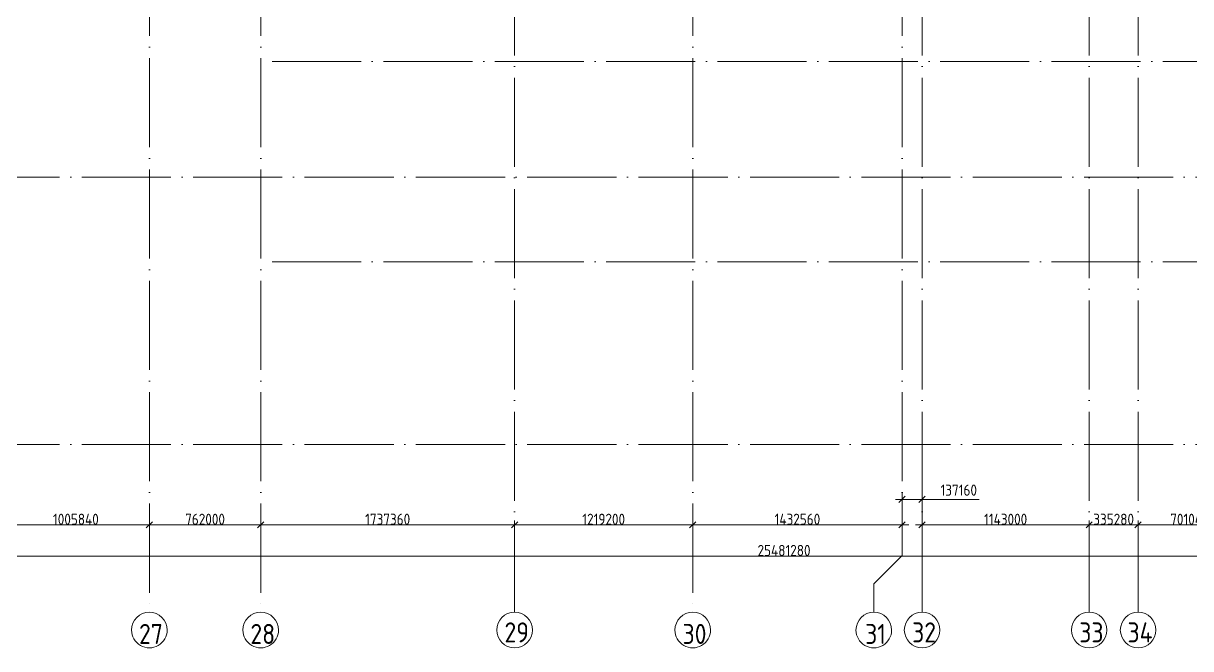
# Model space of a CAD drawing. Header units: millimetres. Extents: x -68946 to 288321, y -402657 to 324925.
# Drawn here: x 121923 to 148132, y -263113 to -249075 of the extents above; entities that cross this region are included whole.
import ezdxf

# ---------------------------------------------------------------- set-up
doc = ezdxf.new("R2010")
doc.units = ezdxf.units.MM
doc.linetypes.add('ADSK_Линия сетки', pattern=[2500, 2000, -250, 0, -250])
doc.layers.get('Defpoints').update_dxf_attribs({"color": 250})
for name, color, linetype, lineweight in [('A-____-____-DIMS', 250, 'Continuous', 9), ('S-GRID-____-IDEN', 250, 'Continuous', 9), ('S-GRID-____-OTLN', 250, 'Continuous', 9)]:
    doc.layers.add(name, color=color, linetype=linetype, lineweight=lineweight)
doc.styles.add('GOST Common', font='', dxfattribs={"width": 0.9, "height": 350})
doc.styles.add('GOST Common_1', font='', dxfattribs={"width": 0.9, "height": 250})
doc.styles.get('GOST Common').set_extended_font_data('GOST Common')
doc.styles.get('GOST Common_1').set_extended_font_data('GOST Common')
doc.dimstyles.new('ADSK_Основной_2_5_мм_Округление_до_10_мм', dxfattribs={"dimscale": 304.8, "dimtxt": 0.824897, "dimasz": 0.463911, "dimexe": 0.492126, "dimexo": 0.001615, "dimgap": 6.56168e-05, "dimtad": 1, "dimdec": 0, "dimlfac": 304.8, "dimrnd": 10, "dimdsep": 46, "dimtxsty": 'GOST Common_1', "dimblk1": 'OBLIQUE', "dimblk2": 'OBLIQUE', "dimsah": 1, "dimcen": 0.09, "dimdle": 0.492126, "dimazin": 0, "dimtfac": 1, "dimtdec": 4, "dimtix": 1, "dimtmove": 1, "dimatfit": 3, "dimfxl": 1, "dimtvp": 1, "dimtolj": 1, "dimtzin": 0, "dimlwd": 9, "dimlwe": 9, "dimarcsym": 2})
doc.dimstyles.new('ADSK_Основной_2_5_мм_Округление_до_10_мм_1', dxfattribs={"dimscale": 304.8, "dimtxt": 0.824897, "dimasz": 0.463911, "dimexe": 0.492126, "dimexo": 0.001615, "dimgap": 6.56168e-05, "dimtad": 1, "dimdec": 0, "dimlfac": 304.8, "dimrnd": 10, "dimdsep": 46, "dimtxsty": 'GOST Common_1', "dimblk1": 'OBLIQUE', "dimblk2": 'OBLIQUE', "dimsah": 1, "dimcen": 0.09, "dimdle": 0.492126, "dimazin": 0, "dimtfac": 1, "dimtdec": 4, "dimtix": 1, "dimtmove": 0, "dimatfit": 3, "dimfxl": 1, "dimtvp": 1, "dimtolj": 1, "dimtzin": 0, "dimlwd": 9, "dimlwe": 9, "dimarcsym": 2})

# ---------------------------------------------------------------- blocks, each defined once
blk = doc.blocks.new('Ось сетки - Круг_Ø8 мм-39983606-АР1_Маркировочный план 3 этажа секция 2_3')
at = {"layer": 'S-GRID-____-IDEN'}
for start, end in [(360, 180), (180, 360)]:
    blk.add_arc((0, 0), 4, start, end, dxfattribs=at)
blk = doc.blocks.new('_Oblique')
at = {"color": 0, "linetype": 'ByBlock', "lineweight": -2}
blk.add_line((-0.5, -0.5), (0.5, 0.5), dxfattribs=at)
blk = doc.blocks.new('*D4361')
at = {"layer": 'A-____-____-DIMS', "color": 0, "lineweight": 9, "transparency": 16777216}
for p, q in [((121453, -260234), (121453, -260483)), ((124753, -260234), (124753, -260483)), ((121303, -260333), (124903, -260333))]:
    blk.add_line(p, q, dxfattribs=at)
at = {"layer": 'Defpoints', "color": 0, "transparency": 16777216}
for p in [(121453, -260233), (124753, -260233), (124753, -260333)]:
    blk.add_point(p, dxfattribs=at)
at = {"layer": 'A-____-____-DIMS', "color": 0, "lineweight": 9, "transparency": 16777216, "xscale": 141.4, "yscale": 141.4, "zscale": 141.4, "rotation": 180}
blk.add_blockref('_Oblique', (121453, -260333), dxfattribs=at)
at = {"layer": 'A-____-____-DIMS', "color": 0, "lineweight": 9, "transparency": 16777216, "xscale": 141.4, "yscale": 141.4, "zscale": 141.4}
blk.add_blockref('_Oblique', (124753, -260333), dxfattribs=at)
at = {"layer": 'A-____-____-DIMS', "color": 0, "transparency": 16777216, "insert": (123103, -260208), "char_height": 250, "width": 756.84, "attachment_point": 5, "style": 'GOST Common_1'}
blk.add_mtext('\\A1;1005840', dxfattribs=at)
blk = doc.blocks.new('*D4362')
at = {"layer": 'A-____-____-DIMS', "color": 0, "lineweight": 9, "transparency": 16777216}
for p, q in [((124753, -260234), (124753, -260483)), ((127253, -260234), (127253, -260483)), ((124603, -260333), (127403, -260333))]:
    blk.add_line(p, q, dxfattribs=at)
at = {"layer": 'Defpoints', "color": 0, "transparency": 16777216}
for p in [(124753, -260233), (127253, -260233), (127253, -260333)]:
    blk.add_point(p, dxfattribs=at)
at = {"layer": 'A-____-____-DIMS', "color": 0, "lineweight": 9, "transparency": 16777216, "xscale": 141.4, "yscale": 141.4, "zscale": 141.4, "rotation": 180}
blk.add_blockref('_Oblique', (124753, -260333), dxfattribs=at)
at = {"layer": 'A-____-____-DIMS', "color": 0, "lineweight": 9, "transparency": 16777216, "xscale": 141.4, "yscale": 141.4, "zscale": 141.4}
blk.add_blockref('_Oblique', (127253, -260333), dxfattribs=at)
at = {"layer": 'A-____-____-DIMS', "color": 0, "transparency": 16777216, "insert": (126003, -260208), "char_height": 250, "width": 756.84, "attachment_point": 5, "style": 'GOST Common_1'}
blk.add_mtext('\\A1;762000', dxfattribs=at)
blk = doc.blocks.new('*D4363')
at = {"layer": 'A-____-____-DIMS', "color": 0, "lineweight": 9, "transparency": 16777216}
for p, q in [((127253, -260234), (127253, -260483)), ((132953, -260234), (132953, -260483)), ((127103, -260333), (133103, -260333))]:
    blk.add_line(p, q, dxfattribs=at)
at = {"layer": 'Defpoints', "color": 0, "transparency": 16777216}
for p in [(127253, -260233), (132953, -260233), (132953, -260333)]:
    blk.add_point(p, dxfattribs=at)
at = {"layer": 'A-____-____-DIMS', "color": 0, "lineweight": 9, "transparency": 16777216, "xscale": 141.4, "yscale": 141.4, "zscale": 141.4, "rotation": 180}
blk.add_blockref('_Oblique', (127253, -260333), dxfattribs=at)
at = {"layer": 'A-____-____-DIMS', "color": 0, "lineweight": 9, "transparency": 16777216, "xscale": 141.4, "yscale": 141.4, "zscale": 141.4}
blk.add_blockref('_Oblique', (132953, -260333), dxfattribs=at)
at = {"layer": 'A-____-____-DIMS', "color": 0, "transparency": 16777216, "insert": (130103, -260208), "char_height": 250, "width": 756.84, "attachment_point": 5, "style": 'GOST Common_1'}
blk.add_mtext('\\A1;1737360', dxfattribs=at)
blk = doc.blocks.new('*D4364')
at = {"layer": 'A-____-____-DIMS', "color": 0, "lineweight": 9, "transparency": 16777216}
for p, q in [((132953, -260234), (132953, -260483)), ((136953, -260234), (136953, -260483)), ((132803, -260333), (137103, -260333))]:
    blk.add_line(p, q, dxfattribs=at)
at = {"layer": 'Defpoints', "color": 0, "transparency": 16777216}
for p in [(132953, -260233), (136953, -260233), (136953, -260333)]:
    blk.add_point(p, dxfattribs=at)
at = {"layer": 'A-____-____-DIMS', "color": 0, "lineweight": 9, "transparency": 16777216, "xscale": 141.4, "yscale": 141.4, "zscale": 141.4, "rotation": 180}
blk.add_blockref('_Oblique', (132953, -260333), dxfattribs=at)
at = {"layer": 'A-____-____-DIMS', "color": 0, "lineweight": 9, "transparency": 16777216, "xscale": 141.4, "yscale": 141.4, "zscale": 141.4}
blk.add_blockref('_Oblique', (136953, -260333), dxfattribs=at)
at = {"layer": 'A-____-____-DIMS', "color": 0, "transparency": 16777216, "insert": (134953, -260208), "char_height": 250, "width": 782.41, "attachment_point": 5, "style": 'GOST Common_1'}
blk.add_mtext('\\A1;1219200', dxfattribs=at)
blk = doc.blocks.new('*D4365')
at = {"layer": 'A-____-____-DIMS', "color": 0, "lineweight": 9, "transparency": 16777216}
for p, q in [((136953, -260234), (136953, -260483)), ((141653, -260234), (141653, -260483)), ((136803, -260333), (141803, -260333))]:
    blk.add_line(p, q, dxfattribs=at)
at = {"layer": 'Defpoints', "color": 0, "transparency": 16777216}
for p in [(136953, -260233), (141653, -260233), (141653, -260333)]:
    blk.add_point(p, dxfattribs=at)
at = {"layer": 'A-____-____-DIMS', "color": 0, "lineweight": 9, "transparency": 16777216, "xscale": 141.4, "yscale": 141.4, "zscale": 141.4, "rotation": 180}
blk.add_blockref('_Oblique', (136953, -260333), dxfattribs=at)
at = {"layer": 'A-____-____-DIMS', "color": 0, "lineweight": 9, "transparency": 16777216, "xscale": 141.4, "yscale": 141.4, "zscale": 141.4}
blk.add_blockref('_Oblique', (141653, -260333), dxfattribs=at)
at = {"layer": 'A-____-____-DIMS', "color": 0, "transparency": 16777216, "insert": (139303, -260208), "char_height": 250, "width": 782.41, "attachment_point": 5, "style": 'GOST Common_1'}
blk.add_mtext('\\A1;1432560', dxfattribs=at)
blk = doc.blocks.new('*D4366')
at = {"layer": 'A-____-____-DIMS', "color": 0, "lineweight": 9, "transparency": 16777216}
for p, q in [((141653, -260233), (141653, -259612)), ((142103, -260233), (142103, -259612)), ((141503, -259762), (142103, -259762)), ((142103, -259762), (143380, -259762))]:
    blk.add_line(p, q, dxfattribs=at)
at = {"layer": 'Defpoints', "color": 0, "transparency": 16777216}
for p in [(142103, -259762), (141653, -260233), (142103, -260233)]:
    blk.add_point(p, dxfattribs=at)
at = {"layer": 'A-____-____-DIMS', "color": 0, "lineweight": 9, "transparency": 16777216, "xscale": 141.4, "yscale": 141.4, "zscale": 141.4, "rotation": 180}
blk.add_blockref('_Oblique', (141653, -259762), dxfattribs=at)
at = {"layer": 'A-____-____-DIMS', "color": 0, "lineweight": 9, "transparency": 16777216, "xscale": 141.4, "yscale": 141.4, "zscale": 141.4}
blk.add_blockref('_Oblique', (142103, -259762), dxfattribs=at)
at = {"layer": 'A-____-____-DIMS', "color": 0, "transparency": 16777216, "insert": (142516, -259429), "char_height": 250, "width": 593.2, "attachment_point": 1, "line_spacing_factor": 1.022761, "style": 'GOST Common_1'}
blk.add_mtext('\\A1;137160', dxfattribs=at)
blk = doc.blocks.new('*D4367')
at = {"layer": 'A-____-____-DIMS', "color": 0, "lineweight": 9, "transparency": 16777216}
for p, q in [((142103, -260234), (142103, -260483)), ((145853, -260234), (145853, -260483)), ((141953, -260333), (146003, -260333))]:
    blk.add_line(p, q, dxfattribs=at)
at = {"layer": 'Defpoints', "color": 0, "transparency": 16777216}
for p in [(142103, -260233), (145853, -260233), (145853, -260333)]:
    blk.add_point(p, dxfattribs=at)
at = {"layer": 'A-____-____-DIMS', "color": 0, "lineweight": 9, "transparency": 16777216, "xscale": 141.4, "yscale": 141.4, "zscale": 141.4, "rotation": 180}
blk.add_blockref('_Oblique', (142103, -260333), dxfattribs=at)
at = {"layer": 'A-____-____-DIMS', "color": 0, "lineweight": 9, "transparency": 16777216, "xscale": 141.4, "yscale": 141.4, "zscale": 141.4}
blk.add_blockref('_Oblique', (145853, -260333), dxfattribs=at)
at = {"layer": 'A-____-____-DIMS', "color": 0, "transparency": 16777216, "insert": (143978, -260208), "char_height": 250, "width": 756.84, "attachment_point": 5, "style": 'GOST Common_1'}
blk.add_mtext('\\A1;1143000', dxfattribs=at)
blk = doc.blocks.new('*D4368')
at = {"layer": 'A-____-____-DIMS', "color": 0, "lineweight": 9, "transparency": 16777216}
for p, q in [((145853, -260234), (145853, -260483)), ((146953, -260234), (146953, -260483)), ((145853, -260333), (145712, -260333)), ((145853, -260333), (146953, -260333)), ((146953, -260333), (147094, -260333))]:
    blk.add_line(p, q, dxfattribs=at)
at = {"layer": 'Defpoints', "color": 0, "transparency": 16777216}
for p in [(145853, -260233), (146953, -260233), (146953, -260333)]:
    blk.add_point(p, dxfattribs=at)
at = {"layer": 'A-____-____-DIMS', "color": 0, "lineweight": 9, "transparency": 16777216, "xscale": 141.4, "yscale": 141.4, "zscale": 141.4}
blk.add_blockref('_Oblique', (145853, -260333), dxfattribs=at)
at = {"layer": 'A-____-____-DIMS', "color": 0, "lineweight": 9, "transparency": 16777216, "xscale": 141.4, "yscale": 141.4, "zscale": 141.4, "rotation": 180}
blk.add_blockref('_Oblique', (146953, -260333), dxfattribs=at)
at = {"layer": 'A-____-____-DIMS', "color": 0, "transparency": 16777216, "insert": (146403, -260208), "char_height": 250, "width": 644.34, "attachment_point": 5, "style": 'GOST Common_1'}
blk.add_mtext('\\A1;335280', dxfattribs=at)
blk = doc.blocks.new('*D4369')
at = {"layer": 'A-____-____-DIMS', "color": 0, "lineweight": 9, "transparency": 16777216}
for p, q in [((146953, -260234), (146953, -260483)), ((149253, -260234), (149253, -260483)), ((146803, -260333), (149403, -260333))]:
    blk.add_line(p, q, dxfattribs=at)
at = {"layer": 'Defpoints', "color": 0, "transparency": 16777216}
for p in [(146953, -260233), (149253, -260233), (149253, -260333)]:
    blk.add_point(p, dxfattribs=at)
at = {"layer": 'A-____-____-DIMS', "color": 0, "lineweight": 9, "transparency": 16777216, "xscale": 141.4, "yscale": 141.4, "zscale": 141.4, "rotation": 180}
blk.add_blockref('_Oblique', (146953, -260333), dxfattribs=at)
at = {"layer": 'A-____-____-DIMS', "color": 0, "lineweight": 9, "transparency": 16777216, "xscale": 141.4, "yscale": 141.4, "zscale": 141.4}
blk.add_blockref('_Oblique', (149253, -260333), dxfattribs=at)
at = {"layer": 'A-____-____-DIMS', "color": 0, "transparency": 16777216, "insert": (148103, -260208), "char_height": 250, "width": 756.84, "attachment_point": 5, "style": 'GOST Common_1'}
blk.add_mtext('\\A1;701040', dxfattribs=at)
blk = doc.blocks.new('*D4423')
at = {"layer": 'A-____-____-DIMS', "color": 0, "lineweight": 9, "transparency": 16777216}
for p, q in [((97053, -261033), (180953, -261033)), ((97203, -260934), (97203, -261183)), ((180803, -260934), (180803, -261183))]:
    blk.add_line(p, q, dxfattribs=at)
at = {"layer": 'Defpoints', "color": 0, "transparency": 16777216}
for p in [(97203, -260933), (180803, -260933), (180803, -261033)]:
    blk.add_point(p, dxfattribs=at)
at = {"layer": 'A-____-____-DIMS', "color": 0, "lineweight": 9, "transparency": 16777216, "xscale": 141.4, "yscale": 141.4, "zscale": 141.4, "rotation": 180}
blk.add_blockref('_Oblique', (97203, -261033), dxfattribs=at)
at = {"layer": 'A-____-____-DIMS', "color": 0, "lineweight": 9, "transparency": 16777216, "xscale": 141.4, "yscale": 141.4, "zscale": 141.4}
blk.add_blockref('_Oblique', (180803, -261033), dxfattribs=at)
at = {"layer": 'A-____-____-DIMS', "color": 0, "transparency": 16777216, "insert": (139003, -260908), "char_height": 250, "width": 946.05, "attachment_point": 5, "style": 'GOST Common_1'}
blk.add_mtext('\\A1;25481280', dxfattribs=at)

msp = doc.modelspace()

# ---------------------------------------------------------------- linework, layer by layer
at = {"layer": 'S-GRID-____-OTLN', "linetype": 'ADSK_Линия сетки'}
for p, q in [((124752.9057, -197353.9241), (124752.9057, -262294.7685)), ((127252.9057, -197353.9241), (127252.9057, -262294.7685)), ((132952.9057, -262294.7685), (132952.9057, -197353.9241)), ((136952.9057, -197353.9241), (136952.9057, -262294.7685)), ((141652.9057, -197353.9241), (141652.9057, -261024.7685)), ((145852.9057, -262294.7685), (145852.9057, -197353.9241)), ((146952.9057, -262294.7685), (146952.9057, -197353.9241)), ((142102.9057, -262294.7685), (142102.9057, -198623.9241)), ((184510.8783, -249930.9286), (127372.9057, -249930.9286)), ((93236.8325, -252530.9286), (181748.3453, -252530.9286)), ((184510.8783, -254430.9286), (127372.9057, -254430.9286)), ((93236.8325, -258530.9286), (184510.8783, -258530.9286))]:
    msp.add_line(p, q, dxfattribs=at)
at = {"layer": 'S-GRID-____-OTLN'}
for p, q in [((141652.9057, -261024.7685), (141017.9057, -261659.7685)), ((141017.9057, -261659.7685), (141017.9057, -262294.7685))]:
    msp.add_line(p, q, dxfattribs=at)

# ---------------------------------------------------------------- block references
at = {"layer": 'S-GRID-____-IDEN', "xscale": 99.99999999999993, "yscale": 99.99999999999993, "zscale": 99.99999999999993, "rotation": 180}
for p in [(124752.9057, -262694.7685), (127252.9057, -262694.7685), (136952.9057, -262694.7685), (141017.9057, -262694.7685)]:
    msp.add_blockref('Ось сетки - Круг_Ø8 мм-39983606-АР1_Маркировочный план 3 этажа секция 2_3', p, dxfattribs=at)
at = {"layer": 'S-GRID-____-IDEN', "xscale": 99.99999999999993, "yscale": 99.99999999999993, "zscale": 99.99999999999993}
for p in [(132952.9057, -262694.7685), (142102.9057, -262694.7685), (145852.9057, -262694.7685), (146952.9057, -262694.7685)]:
    msp.add_blockref('Ось сетки - Круг_Ø8 мм-39983606-АР1_Маркировочный план 3 этажа секция 2_3', p, dxfattribs=at)

# ---------------------------------------------------------------- texts
at = {"layer": 'S-GRID-____-IDEN', "color": 18, "true_color": 0x000000, "char_height": 450, "attachment_point": 1, "style": 'GOST Common'}
for s, insert, width in [('27', (124521.5364, -262557.4894), 548.35425), ('28', (127021.5364, -262557.4894), 548.35425), ('29', (132726.1751, -262522.2352), 548.35425), ('30', (136724.2364, -262557.4894), 541.139062), ('31', (140824.7864, -262557.4894), 454.556812), ('32', (141878.8751, -262522.2352), 541.139062), ('33', (145632.0251, -262522.2352), 533.923875), ('34', (146714.0251, -262522.2352), 577.215)]:
    msp.add_mtext(s, dxfattribs=dict(at, insert=insert, width=width))

# ---------------------------------------------------------------- dimensions: what is measured, and where the dimension line sits
at = {"layer": 'A-____-____-DIMS'}
dim = msp.add_linear_dim(base=(142102.9057, -259762.0834), p1=(141652.9057, -260233.395), p2=(142102.9057, -260233.395), dimstyle='ADSK_Основной_2_5_мм_Округление_до_10_мм_1', override={"dimpost": '<>', "dimfxl": 450}, dxfattribs=at)
dim.commit()
dim.dimension.update_dxf_attribs({"geometry": '*D4366', "text_midpoint": (142812.1829, -259762.0834), "dimtype": 160})
for base, p1, p2, override, picture, middle in [((124752.9057, -260333.3799), (121452.9057, -260233.395), (124752.9057, -260233.395), {"dimpost": '<>', "dimfxl": 3300}, '*D4361', (123102.9057, -260208.3599)), ((127252.9057, -260333.3799), (124752.9057, -260233.395), (127252.9057, -260233.395), {"dimpost": '<>', "dimfxl": 2500}, '*D4362', (126002.9057, -260208.3599)), ((132952.9057, -260333.3799), (127252.9057, -260233.395), (132952.9057, -260233.395), {"dimpost": '<>', "dimfxl": 5700}, '*D4363', (130102.9057, -260208.3599)), ((136952.9057, -260333.3799), (132952.9057, -260233.395), (136952.9057, -260233.395), {"dimpost": '<>', "dimfxl": 4000}, '*D4364', (134952.9057, -260208.3599)), ((141652.9057, -260333.3799), (136952.9057, -260233.395), (141652.9057, -260233.395), {"dimpost": '<>', "dimfxl": 4700}, '*D4365', (139302.9057, -260208.3599)), ((145852.9057, -260333.3799), (142102.9057, -260233.395), (145852.9057, -260233.395), {"dimpost": '<>', "dimfxl": 3750}, '*D4367', (143977.9057, -260208.3599)), ((146952.9057, -260333.3799), (145852.9057, -260233.395), (146952.9057, -260233.395), {"dimpost": '<>', "dimfxl": 1100}, '*D4368', (146402.9057, -260208.3599)), ((149252.9057, -260333.3799), (146952.9057, -260233.395), (149252.9057, -260233.395), {"dimpost": '<>', "dimfxl": 2300}, '*D4369', (148102.9057, -260208.3599)), ((180802.9057, -261033.3799), (97202.9057, -260933.395), (180802.9057, -260933.395), {"dimpost": '<>', "dimfxl": 83600}, '*D4423', (139002.9057, -260908.3599))]:
    dim = msp.add_linear_dim(base=base, p1=p1, p2=p2, dimstyle='ADSK_Основной_2_5_мм_Округление_до_10_мм', override=override, dxfattribs=at)
    dim.commit()
    dim.dimension.update_dxf_attribs({"geometry": picture, "text_midpoint": middle})

doc.saveas('drawing.dxf')
